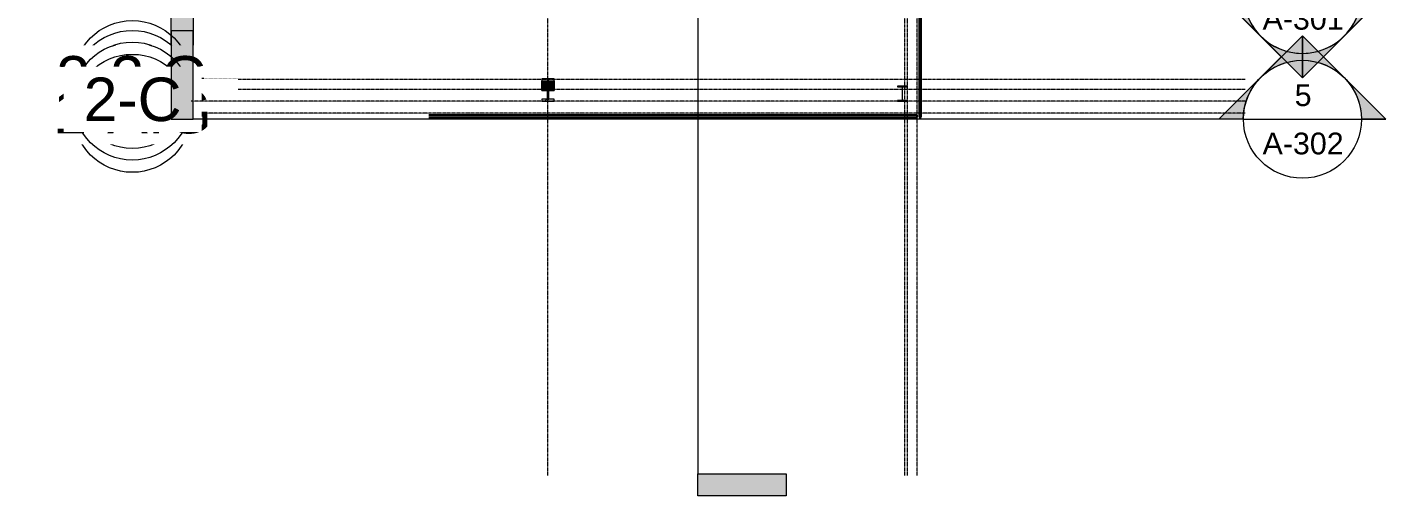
# Model space of a CAD drawing. Header units: inches. Extents: x 25557 to 33164, y -23509 to -20035.
# Drawn here: x 25557 to 26663, y -22681 to -22299 of the extents above; entities that cross this region are included whole.
import ezdxf

# ---------------------------------------------------------------- set-up
doc = ezdxf.new("R2010")
doc.units = ezdxf.units.IN
doc.header["$MEASUREMENT"] = 0
doc.linetypes.add('Grid Line 1_2_', pattern=[0.875, 0.5, -0.125, 0.125, -0.125])
for name, color, linetype, lineweight in [('A-WALL', 113, 'Continuous', 25), ('A-WALL-PATT', 111, 'Continuous', 25), ('G-ANNO-SYMB', 111, 'Continuous', 9), ('S-BEAM', 12, 'Continuous', 9), ('S-COLS', 52, 'Continuous', 9), ('S-GRID', 1, 'Continuous', 9), ('S-GRID-IDEN', 1, 'Continuous', 9)]:
    doc.layers.add(name, color=color, linetype=linetype, lineweight=lineweight)
doc.styles.add('Arial', font='arial.ttf', dxfattribs={"height": 35.407186})
doc.styles.add('Arial_1', font='arial.ttf', dxfattribs={"height": 17.703593})
pattern_1 = [(225, (25980.89, -22360.053), (19.00703, -19.00703), []), (225, (25980.89, -22388.853), (19.00703, -19.00703), [])]

# ---------------------------------------------------------------- blocks, each defined once
blk = doc.blocks.new('columns and girder2 - one-1334686-Mezzanine Floor Plan')
at = {"layer": 'S-BEAM'}
h = blk.add_hatch(dxfattribs=at)
h.set_pattern_fill('FP_5', color=256, style=0, pattern_type=2)
h.set_pattern_definition(pattern_1)
h.paths.add_polyline_path([(5, -0.5), (-5, -0.5), (-5, -2), (5, -2)], flags=0)
h.paths.add_polyline_path([(-5, -17), (-5, -18.5), (5, -18.5), (5, -17)], flags=0)
h.paths.add_polyline_path([(5, -1204.9), (-5, -1204.9), (-5, -1206.4), (5, -1206.4)], flags=0)
h.paths.add_polyline_path([(-5, -1224.3), (-5, -1225.8), (5, -1225.8), (5, -1224.3)], flags=0)
h = blk.add_hatch(color=256, dxfattribs=at)
h.paths.add_polyline_path([(5, -9.2), (0.6, -9.2), (0.6, -17), (5, -17)], flags=0)
h.paths.add_polyline_path([(-5, -9.2), (-5, -17), (-0.6, -17), (-0.6, -9.2)], flags=0)
h = blk.add_hatch(dxfattribs=at)
h.set_pattern_fill('FP_5', color=256, style=0, pattern_type=2)
h.set_pattern_definition(pattern_1)
h.paths.add_polyline_path([(-0.6, -2), (-0.6, -17), (0.6, -17), (0.6, -2)], flags=0)
h.paths.add_polyline_path([(0.6, -1206.4), (-0.6, -1206.4), (-0.6, -1224.3), (0.6, -1224.3)], flags=0)
at = {"layer": 'S-BEAM', "lineweight": 15}
for p, q in [((5, -0.5), (-5, -0.5)), ((-5, -0.5), (-5, -2)), ((-5, -2), (5, -2)), ((0.6, -2), (-0.6, -2)), ((-0.6, -2), (-0.6, -17)), ((0.6, -17), (0.6, -2)), ((5, -2), (5, -0.5)), ((5, -17), (-5, -17)), ((-5, -17), (-5, -18.5)), ((-5, -18.5), (5, -18.5)), ((-0.6, -17), (0.6, -17)), ((5, -18.5), (5, -17))]:
    blk.add_line(p, q, dxfattribs=at)
at = {"layer": 'S-BEAM'}
for p, q in [((-5, -17), (-5, -9.2)), ((-0.6, -9.2), (-5, -9.2)), ((5, -9.2), (0.6, -9.2)), ((5, -9.2), (5, -17))]:
    blk.add_line(p, q, dxfattribs=at)
blk = doc.blocks.new('Grid - Grid Head - Circle-14747-Mezzanine Floor Plan')
at = {"layer": 'S-GRID-IDEN'}
blk.add_circle((0, 0), 0.25, dxfattribs=at)
blk = doc.blocks.new('Section - 3_32_ x 3_8_-18514-Mezzanine Floor Plan')
at = {"layer": 'G-ANNO-SYMB'}
blk.add_hatch(color=256, dxfattribs=at).paths.add_polyline_path([(0, 0.375), (0, 0), (-0.09375, 0), (-0.09375, 0.375)], flags=0)
for p, q in [((0, 0.375), (-0.09375, 0.375)), ((-0.09375, 0.375), (-0.09375, 0)), ((0, 0), (0, 0.375)), ((-0.09375, 0), (0, 0))]:
    blk.add_line(p, q, dxfattribs=at)
blk = doc.blocks.new('Section - Section Head - Filled-1526-Mezzanine Floor Plan')
at = {"layer": 'G-ANNO-SYMB'}
h = blk.add_hatch(color=256, dxfattribs=at)
edge = h.paths.add_edge_path(flags=0)
edge.add_line((-0.4268, 0.1768), (-0.25, 0.3536))
edge.add_line((-0.25, 0.3536), (-0.25, 0.25))
edge.add_arc((-0.25, 0), 0.25, 90, 135)
h = blk.add_hatch(color=256, dxfattribs=at)
edge = h.paths.add_edge_path(flags=0)
edge.add_arc((-0.25, 0), 0.25, 45, 90)
edge.add_line((-0.25, 0.25), (-0.25, 0.3536))
edge.add_line((-0.25, 0.3536), (-0.0732, 0.1768))
h = blk.add_hatch(color=256, dxfattribs=at)
edge = h.paths.add_edge_path(flags=0)
edge.add_arc((-0.25, 0), 0.2503, 137.9216, 180)
edge.add_line((-0.5003, 0), (-0.6036, 0))
edge.add_line((-0.6036, 0), (-0.4358, 0.1678))
h = blk.add_hatch(color=256, dxfattribs=at)
edge = h.paths.add_edge_path(flags=0)
edge.add_line((-0.0642, 0.1678), (0.1036, 0))
edge.add_line((0.1036, 0), (0.0003, 0))
edge.add_arc((-0.25, 0), 0.2503, 0, 42.0784)
for p, q in [((-0.25, 0.3536), (-0.6036, 0)), ((-0.25, 0.3536), (-0.4268, 0.1768)), ((-0.25, 0.3536), (0.1036, 0)), ((-0.25, 0.25), (-0.25, 0.3536)), ((-0.0732, 0.1768), (-0.25, 0.3536)), ((-0.25, 0.3536), (-0.25, 0.25)), ((-0.4358, 0.1678), (-0.6036, 0)), ((0.1036, 0), (-0.0642, 0.1678)), ((-0.6036, 0), (-0.5003, 0)), ((0.0003, 0), (0.1036, 0)), ((-0.5, 0), (-0.6036, 0)), ((0, 0), (0.1036, 0))]:
    blk.add_line(p, q, dxfattribs=at)
for radius, start, end in [(0.25, 360, 180), (0.25, 90, 135), (0.25, 45, 90), (0.2503, 137.9216, 180), (0.2503, 0, 42.0784), (0.25, 180, 360)]:
    blk.add_arc((-0.25, 0), radius, start, end, dxfattribs=at)

msp = doc.modelspace()

# ---------------------------------------------------------------- hatches: boundary and pattern name
at = {"layer": 'A-WALL-PATT', "lineweight": 9, "transparency": 33554649}
for points in [[(26284.7, -22372.6), (26284.7, -22233.7), (26283.1, -22233.7), (26283.1, -22372.6)], [(26281.3, -22372.6), (26281.3, -22371), (25884.1, -22371), (25884.1, -22372.6), (26119.5, -22372.6)]]:
    msp.add_hatch(color=256, dxfattribs=at).paths.add_polyline_path(points, flags=0)
at = {"layer": 'S-COLS'}
h = msp.add_hatch(dxfattribs=at)
h.set_pattern_fill('FP_1', color=256, style=0, pattern_type=2)
h.set_pattern_definition([(45, (0, 0), (-19.00703, 19.00703), []), (45, (0, 28.8), (-19.00703, 19.00703), [])])
h.paths.add_polyline_path([(26265.4, -22359.6), (26273.4, -22359.6), (26273.4, -22359.1), (26270.2, -22359.1), (26269.7, -22358.9), (26269.5, -22358.4), (26269.5, -22348.7), (26269.7, -22348.2), (26270.2, -22348), (26273.4, -22348), (26273.4, -22347.6), (26265.4, -22347.6), (26265.4, -22348), (26268.6, -22348), (26269, -22348.2), (26269.2, -22348.7), (26269.2, -22358.4), (26269, -22358.9), (26268.6, -22359.1), (26265.4, -22359.1)], flags=0)

# ---------------------------------------------------------------- linework, layer by layer
at = {"layer": 'A-WALL'}
for p, q in [((26283.1, -22233.7), (26283.1, -22372.6)), ((26284.7, -22372.6), (26284.7, -22233.7)), ((26281.3, -22371), (25884.1, -22371)), ((25884.1, -22372.6), (26281.3, -22372.6)), ((26281.3, -22372.6), (26281.3, -22371)), ((26283.1, -22372.6), (26284.7, -22372.6))]:
    msp.add_line(p, q, dxfattribs=at)
at = {"layer": 'G-ANNO-SYMB'}
for p, q in [((26102.8, -20826.1), (26102.8, -22662.9)), ((26546.8, -22374.4), (26642.8, -22374.4))]:
    msp.add_line(p, q, dxfattribs=at)
at = {"layer": 'S-COLS', "lineweight": 15}
for p, q in [((26273.4, -22347.6), (26265.4, -22347.6)), ((26265.4, -22347.6), (26265.4, -22348)), ((26265.4, -22348), (26268.6, -22348)), ((26269.2, -22348.7), (26269.2, -22358.4)), ((26269.5, -22358.4), (26269.5, -22348.7)), ((26270.2, -22348), (26273.4, -22348)), ((26273.4, -22348), (26273.4, -22347.6)), ((26268.6, -22359.1), (26265.4, -22359.1)), ((26265.4, -22359.1), (26265.4, -22359.6)), ((26265.4, -22359.6), (26273.4, -22359.6)), ((26273.4, -22359.1), (26270.2, -22359.1)), ((26273.4, -22359.6), (26273.4, -22359.1))]:
    msp.add_line(p, q, dxfattribs=at)
for centre, start, end in [((26268.6, -22348.7), 0, 90), ((26270.2, -22348.7), 90, 180), ((26268.6, -22358.4), 270, 0), ((26270.2, -22358.4), 180, 270)]:
    msp.add_arc(centre, 0.691, start, end, dxfattribs=at)
at = {"layer": 'S-GRID', "linetype": 'Grid Line 1_2_'}
for p, q in [((25980.9, -22664.4), (25980.9, -20824.6)), ((25980.9, -22664.4), (25980.9, -20824.6)), ((26271.4, -22664.4), (26271.4, -20824.6)), ((26273.4, -22664.4), (26273.4, -20824.6)), ((26281.4, -22664.4), (26281.4, -20824.6)), ((26281.4, -22664.4), (26281.4, -20824.6))]:
    msp.add_line(p, q, dxfattribs=at)

# ---------------------------------------------------------------- block references
at = {"layer": 'G-ANNO-SYMB', "xscale": 191.9999999999999, "yscale": 191.9999999999999, "zscale": 191.9999999999999, "rotation": 180}
msp.add_blockref('Section - Section Head - Filled-1526-Mezzanine Floor Plan', (26546.8, -22272.8), dxfattribs=at)
at = {"layer": 'G-ANNO-SYMB', "extrusion": (0, 0, -1), "xscale": 191.9999999999999, "yscale": 191.9999999999999, "zscale": 191.9999999999999}
msp.add_blockref('Section - Section Head - Filled-1526-Mezzanine Floor Plan', (-26546.8, -22374.4), dxfattribs=at)
at = {"layer": 'G-ANNO-SYMB', "extrusion": (0, 0, -1), "xscale": 191.9999999999999, "yscale": 191.9999999999999, "zscale": 191.9999999999999, "rotation": 90.00000000000053}
msp.add_blockref('Section - 3_32_ x 3_8_-18514-Mezzanine Floor Plan', (-26102.8, -22662.9), dxfattribs=at)
at = {"layer": 'S-BEAM', "rotation": 180}
msp.add_blockref('columns and girder2 - one-1334686-Mezzanine Floor Plan', (25980.9, -22360.1), dxfattribs=at)
at = {"layer": 'S-GRID-IDEN', "xscale": 191.9999999999999, "yscale": 191.9999999999999, "zscale": 191.9999999999999, "rotation": 89.99999999999982}
msp.add_blockref('Grid - Grid Head - Circle-14747-Mezzanine Floor Plan', (25642.7, -22350.1), dxfattribs=at)

# ---------------------------------------------------------------- texts
at = {"layer": 'G-ANNO-SYMB', "char_height": 17.7, "attachment_point": 2, "line_spacing_factor": 0.938532, "style": 'Arial_1'}
for s, insert, width in [('A-301', (26595.4, -22283.8), 78.624), ('5', (26595.4, -22346), 16.416), ('A-302', (26595.4, -22385.3), 78.624)]:
    msp.add_mtext(s, dxfattribs=dict(at, insert=insert, width=width))

# ---------------------------------------------------------------- next in the draw order: texts
at = {"layer": 'S-GRID-IDEN', "insert": (25642.9, -22331), "char_height": 35.41, "width": 85.104, "attachment_point": 2, "line_spacing_factor": 0.938532, "style": 'Arial', "bg_fill": 3, "box_fill_scale": 1.25, "bg_fill_color": 0, "bg_fill_transparency": 0}
msp.add_mtext('3-3', dxfattribs=at)

# ---------------------------------------------------------------- next in the draw order: linework, layer by layer
at = {"layer": 'S-GRID', "linetype": 'Grid Line 1_2_'}
msp.add_line((26548.3, -22350.1), (25690.7, -22350.1), dxfattribs=at)

# ---------------------------------------------------------------- next in the draw order: block references
at = {"layer": 'G-ANNO-SYMB', "extrusion": (0, 0, -1), "xscale": 191.9999999999999, "yscale": 191.9999999999999, "zscale": 191.9999999999999, "rotation": 180}
msp.add_blockref('Section - 3_32_ x 3_8_-18514-Mezzanine Floor Plan', (-25692.2, -22272.8), dxfattribs=at)
at = {"layer": 'S-GRID-IDEN', "xscale": 191.9999999999999, "yscale": 191.9999999999999, "zscale": 191.9999999999999, "rotation": 89.99999999999982}
msp.add_blockref('Grid - Grid Head - Circle-14747-Mezzanine Floor Plan', (25642.7, -22342.1), dxfattribs=at)

# ---------------------------------------------------------------- next in the draw order: texts
at = {"layer": 'S-GRID-IDEN', "insert": (25642.9, -22323), "char_height": 35.41, "width": 147.312, "attachment_point": 2, "line_spacing_factor": 0.938532, "style": 'Arial', "bg_fill": 3, "box_fill_scale": 1.25, "bg_fill_color": 0, "bg_fill_transparency": 0}
msp.add_mtext('3-3.G', dxfattribs=at)

# ---------------------------------------------------------------- next in the draw order: linework, layer by layer
at = {"layer": 'S-GRID', "linetype": 'Grid Line 1_2_'}
msp.add_line((26548.3, -22342.1), (25690.7, -22342.1), dxfattribs=at)

# ---------------------------------------------------------------- next in the draw order: block references
at = {"layer": 'S-GRID-IDEN', "xscale": 191.9999999999999, "yscale": 191.9999999999999, "zscale": 191.9999999999999, "rotation": 89.99999999999982}
msp.add_blockref('Grid - Grid Head - Circle-14747-Mezzanine Floor Plan', (25642.7, -22359.6), dxfattribs=at)

# ---------------------------------------------------------------- next in the draw order: texts
at = {"layer": 'S-GRID-IDEN', "insert": (25642.9, -22340.5), "char_height": 35.41, "width": 91.584, "attachment_point": 2, "line_spacing_factor": 0.938532, "style": 'Arial', "bg_fill": 3, "box_fill_scale": 1.25, "bg_fill_color": 0, "bg_fill_transparency": 0}
msp.add_mtext('1-A', dxfattribs=at)

# ---------------------------------------------------------------- next in the draw order: linework, layer by layer
at = {"layer": 'S-GRID', "linetype": 'Grid Line 1_2_'}
msp.add_line((26548.3, -22359.6), (25690.7, -22359.6), dxfattribs=at)

# ---------------------------------------------------------------- next in the draw order: block references
at = {"layer": 'S-GRID-IDEN', "xscale": 191.9999999999999, "yscale": 191.9999999999999, "zscale": 191.9999999999999, "rotation": 89.99999999999982}
msp.add_blockref('Grid - Grid Head - Circle-14747-Mezzanine Floor Plan', (25642.7, -22369.6), dxfattribs=at)

# ---------------------------------------------------------------- next in the draw order: texts
at = {"layer": 'S-GRID-IDEN', "insert": (25642.9, -22350.5), "char_height": 35.41, "width": 153.792, "attachment_point": 2, "line_spacing_factor": 0.938532, "style": 'Arial', "bg_fill": 3, "box_fill_scale": 1.25, "bg_fill_color": 0, "bg_fill_transparency": 0}
msp.add_mtext('1-A.G', dxfattribs=at)

# ---------------------------------------------------------------- next in the draw order: linework, layer by layer
at = {"layer": 'S-GRID', "linetype": 'Grid Line 1_2_'}
msp.add_line((26548.3, -22369.6), (25690.7, -22369.6), dxfattribs=at)

# ---------------------------------------------------------------- next in the draw order: block references
at = {"layer": 'S-GRID-IDEN', "xscale": 191.9999999999999, "yscale": 191.9999999999999, "zscale": 191.9999999999999, "rotation": 89.99999999999982}
msp.add_blockref('Grid - Grid Head - Circle-14747-Mezzanine Floor Plan', (25642.7, -22359.6), dxfattribs=at)

# ---------------------------------------------------------------- next in the draw order: texts
at = {"layer": 'S-GRID-IDEN', "insert": (25642.9, -22340.5), "char_height": 35.41, "width": 94.608, "attachment_point": 2, "line_spacing_factor": 0.938532, "style": 'Arial', "bg_fill": 3, "box_fill_scale": 1.25, "bg_fill_color": 0, "bg_fill_transparency": 0}
msp.add_mtext('2-C', dxfattribs=at)

# ---------------------------------------------------------------- next in the draw order: linework, layer by layer
at = {"layer": 'G-ANNO-SYMB'}
msp.add_line((26546.8, -22374.4), (25692.2, -22374.4), dxfattribs=at)
at = {"layer": 'S-GRID', "linetype": 'Grid Line 1_2_'}
msp.add_line((26548.3, -22359.6), (25690.7, -22359.6), dxfattribs=at)

# ---------------------------------------------------------------- next in the draw order: block references
at = {"layer": 'G-ANNO-SYMB', "xscale": 191.9999999999999, "yscale": 191.9999999999999, "zscale": 191.9999999999999}
msp.add_blockref('Section - 3_32_ x 3_8_-18514-Mezzanine Floor Plan', (25692.2, -22374.4), dxfattribs=at)

doc.saveas('drawing.dxf')
